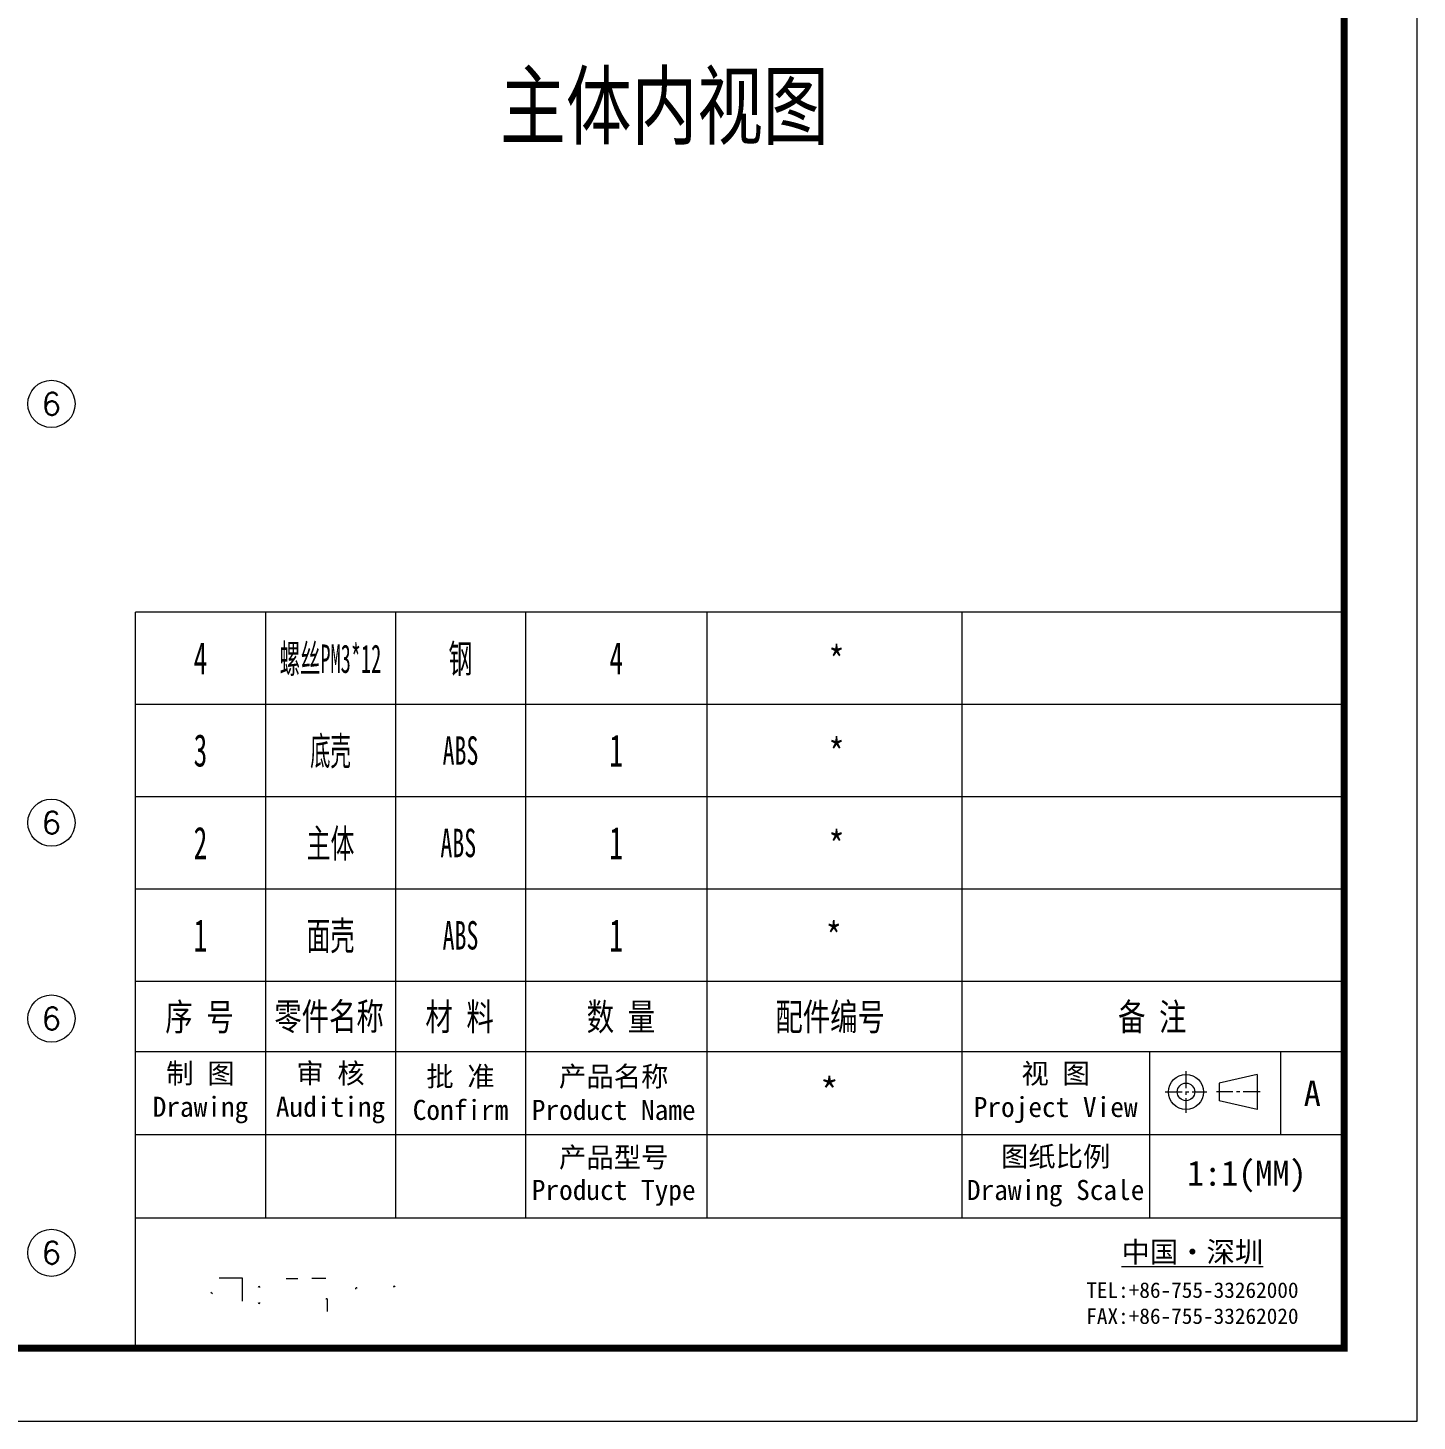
# Model space of a CAD drawing. Header units: millimetres. Extents: x 3608 to 4003, y 1445 to 1719.
# Drawn here: x 3873.6 to 4003.3, y 1444.6 to 1574.8 of the extents above; entities that cross this region are included whole.
import ezdxf
from ezdxf.enums import TextEntityAlignment as Align

# ---------------------------------------------------------------- set-up
doc = ezdxf.new("R2010")
doc.units = ezdxf.units.MM
doc.linetypes.add('CENTER', pattern=[50.8, 31.75, -6.35, 6.35, -6.35])
doc.layers.add('from', color=7, linetype='Continuous', lineweight=13)
doc.layers.add('hatch', color=56, linetype='Continuous', lineweight=9)
doc.styles.add('TXT', font='txt.shx', dxfattribs={"bigfont": 'gbcbig.shx'})
doc.styles.add('宋体', font='SimSun.ttf', dxfattribs={"height": 15})
doc.styles.add('楷体', font='楷体_GB2312.ttf')

# ---------------------------------------------------------------- blocks, each defined once
blk = doc.blocks.new('A$C67255E6B')
at = {"layer": 'from', "color": 4}
for centre in [(133.01, 116.44), (133.01, 60.55), (133.01, 34.41), (133.01, 3.15)]:
    blk.add_circle(centre, 3.15, dxfattribs=at)
at = {"layer": 'from', "color": 6, "style": 'TXT'}
for p in [(133.01, 116.44), (133.01, 60.55), (133.01, 34.41), (133.01, 3.15)]:
    blk.add_text('6', height=3, dxfattribs=at).set_placement(p, align=Align.MIDDLE)

msp = doc.modelspace()

# ---------------------------------------------------------------- linework, layer by layer
at = {"layer": 'from'}
for p, q in [((3883.613, 1485.684), (3883.613, 1520.202)), ((3996.523, 1520.202), (3883.613, 1520.202)), ((3895.758, 1520.202), (3895.758, 1485.684)), ((3907.904, 1520.202), (3907.904, 1485.684)), ((3920.05, 1520.202), (3920.05, 1485.684)), ((3936.994, 1520.202), (3936.994, 1485.684)), ((3960.817, 1520.202), (3960.817, 1485.684)), ((3996.523, 1511.573), (3883.613, 1511.573)), ((3996.523, 1502.943), (3883.613, 1502.943)), ((3996.523, 1494.313), (3883.613, 1494.313)), ((3883.613, 1479.125), (3883.613, 1485.684)), ((3996.523, 1485.684), (3883.613, 1485.684)), ((3895.758, 1485.684), (3895.758, 1479.125)), ((3907.904, 1485.684), (3907.904, 1479.125)), ((3920.05, 1485.684), (3920.05, 1479.125)), ((3936.994, 1485.684), (3936.994, 1479.125)), ((3960.817, 1485.684), (3960.817, 1479.125)), ((3996.523, 1479.125), (3883.613, 1479.125)), ((3883.613, 1451.432), (3883.613, 1479.125)), ((3996.523, 1479.125), (3883.613, 1479.125)), ((3895.758, 1479.125), (3895.758, 1463.578)), ((3907.904, 1479.125), (3907.904, 1463.578)), ((3920.05, 1479.125), (3920.05, 1463.578)), ((3936.994, 1479.125), (3936.994, 1463.578)), ((3960.817, 1479.125), (3960.817, 1463.578)), ((3978.324, 1479.125), (3978.324, 1463.578)), ((3990.564, 1479.125), (3990.564, 1471.352)), ((3988.401, 1477.009), (3984.856, 1476.19)), ((3984.856, 1476.19), (3984.856, 1474.553)), ((3988.401, 1477.009), (3988.401, 1473.735)), ((3988.401, 1473.735), (3984.856, 1474.553)), ((3996.523, 1471.352), (3883.613, 1471.352)), ((3996.523, 1463.578), (3883.613, 1463.578)), ((3893.611, 1457.984), (3891.444, 1457.984)), ((3893.611, 1455.839), (3893.611, 1457.984)), ((3897.691, 1457.935), (3898.772, 1457.935)), ((3901.4, 1457.935), (3900.098, 1457.935)), ((3890.815, 1456.513), (3890.658, 1456.638)), ((3901.557, 1454.862), (3901.557, 1455.977)), ((3996.523, 1451.432), (3884.55, 1451.432))]:
    msp.add_line(p, q, dxfattribs=at)
at = {"layer": 'from', "color": 1, "linetype": 'CENTER', "ltscale": 0.05}
for p, q in [((3981.743, 1477.321), (3981.743, 1473.422)), ((3979.794, 1475.372), (3983.692, 1475.372)), ((3988.674, 1475.372), (3984.583, 1475.372))]:
    msp.add_line(p, q, dxfattribs=at)
at = {"layer": 'from'}
msp.add_lwpolyline([(3607.872, 1444.617), (4003.339, 1444.617), (4003.339, 1719.431), (3607.872, 1719.431)], close=True, dxfattribs=at)
at = {"layer": 'from', "const_width": 0.682}
msp.add_lwpolyline([(3614.687, 1451.432), (3614.687, 1712.615), (3996.523, 1712.615), (3996.523, 1451.432), (3614.687, 1451.432)], dxfattribs=at)
at = {"layer": 'from'}
for radius in [1.637, 0.819]:
    msp.add_circle((3981.743, 1475.372), radius, dxfattribs=at)
for centre, radius, start, end in [((3895.164, 1457.11), 0.0782, 0, 180), ((3904.248, 1456.974), 0.0913, 17.82851, 197.82851), ((3907.787, 1457.136), 0.0782, 0, 180), ((3895.164, 1455.698), 0.0782, 180, 0), ((3901.478, 1455.977), 0.0782, 0, 180)]:
    msp.add_arc(centre, radius, start, end, dxfattribs=at)

# ---------------------------------------------------------------- block references
at = {"xscale": 0.7, "yscale": 0.7, "zscale": 0.7}
msp.add_blockref('A$C67255E6B', (3782.658, 1458.136), dxfattribs=at)

# ---------------------------------------------------------------- texts
at = {"layer": 'from', "style": '宋体'}
for s, height, width, p in [('4', 3.036, 0.617284, (3889.685, 1515.887)), ('螺丝PM3*12', 2.6569, 0.524691, (3901.831, 1515.887)), ('钢', 2.657, 0.617284, (3913.977, 1515.887)), ('4', 3.036, 0.617284, (3928.522, 1515.887)), ('*', 2.657, 0.833333, (3949.101, 1515.794)), ('3', 3.036, 0.617284, (3889.685, 1507.258)), ('底壳', 2.6569, 0.524691, (3901.831, 1507.258)), ('ABS', 2.6569, 0.617284, (3913.977, 1507.258)), ('1', 3.036, 0.617284, (3928.522, 1507.258)), ('*', 2.657, 0.833333, (3949.101, 1507.164)), ('2', 3.036, 0.617284, (3889.685, 1498.628)), ('主体', 2.6569, 0.617284, (3901.831, 1498.628)), ('ABS', 2.6569, 0.617284, (3913.772, 1498.628)), ('1', 3.036, 0.617284, (3928.522, 1498.628)), ('*', 2.657, 0.833333, (3949.101, 1498.534)), ('面壳', 2.6569, 0.617284, (3901.831, 1489.999)), ('1', 3.036, 0.617284, (3889.685, 1489.999)), ('ABS', 2.6569, 0.617284, (3913.977, 1489.999)), ('1', 3.036, 0.617284, (3928.522, 1489.999)), ('*', 2.657, 0.833333, (3948.842, 1489.999))]:
    msp.add_text(s, height=height, dxfattribs=dict(at, width=width)).set_placement(p, align=Align.MIDDLE)
at = {"layer": 'from', "style": '宋体', "width": 0.740741}
for s, p in [('序 号', (3886.4, 1481.111)), ('零件名称', (3896.586, 1481.153)), ('材 料', (3910.697, 1481.132)), ('数 量', (3925.764, 1481.118)), ('配件编号', (3943.392, 1481.118)), ('备 注', (3975.406, 1481.111))]:
    msp.add_text(s, height=2.5304, dxfattribs=at).set_placement(p)
at = {"layer": 'from', "style": '宋体'}
msp.add_text('*', height=2.556, dxfattribs=at).set_placement((3948.431, 1475.393), align=Align.MIDDLE_CENTER)
at = {"layer": 'from', "attachment_point": 5, "style": '宋体'}
for s, insert, char_height in [('制 图\\PDrawing', (3889.685, 1475.238), 1.8744), ('审 核\\PAuditing', (3901.831, 1475.238), 1.8744), ('批 准\\PConfirm', (3913.977, 1475.238), 1.8744), ('产品名称\\PProduct Name', (3928.288, 1475.238), 1.87436), ('视 图\\PProject View', (3969.571, 1475.238), 1.87436), ('{\\fSimSun|b0|i0|c134|p2;A}', (3993.543, 1475.238), 2.34295), ('图纸比例\\PDrawing Scale', (3969.571, 1467.465), 1.87436), ('1:1(MM)', (3987.424, 1467.465), 2.343)]:
    msp.add_mtext(s, dxfattribs=dict(at, insert=insert, char_height=char_height))
at = {"layer": 'from', "insert": (3928.288, 1467.465), "char_height": 1.87436, "attachment_point": 5, "line_spacing_factor": 0.975, "style": '宋体'}
msp.add_mtext('产品型号\\PProduct Type', dxfattribs=at)
at = {"layer": 'from', "attachment_point": 5}
for s, insert, char_height in [('{\\fSimSun|b0|i0|c134|p2;\\L中国\\fSimSun|b0|i0|c134|p0;·深圳}', (3982.346, 1460.317), 1.94334), ('{\\fSimSun|b0|i0|c134|p2;TEL:+86-755-33262000\\PFAX:+86-755-33262020}', (3982.346, 1455.631), 1.4575)]:
    msp.add_mtext(s, dxfattribs=dict(at, insert=insert, char_height=char_height))
at = {"layer": 'hatch', "color": 6, "style": '楷体', "width": 0.75}
msp.add_text('主体内视图', height=6, dxfattribs=at).set_placement((3933.024, 1567.6), align=Align.MIDDLE)

doc.saveas('drawing.dxf')
